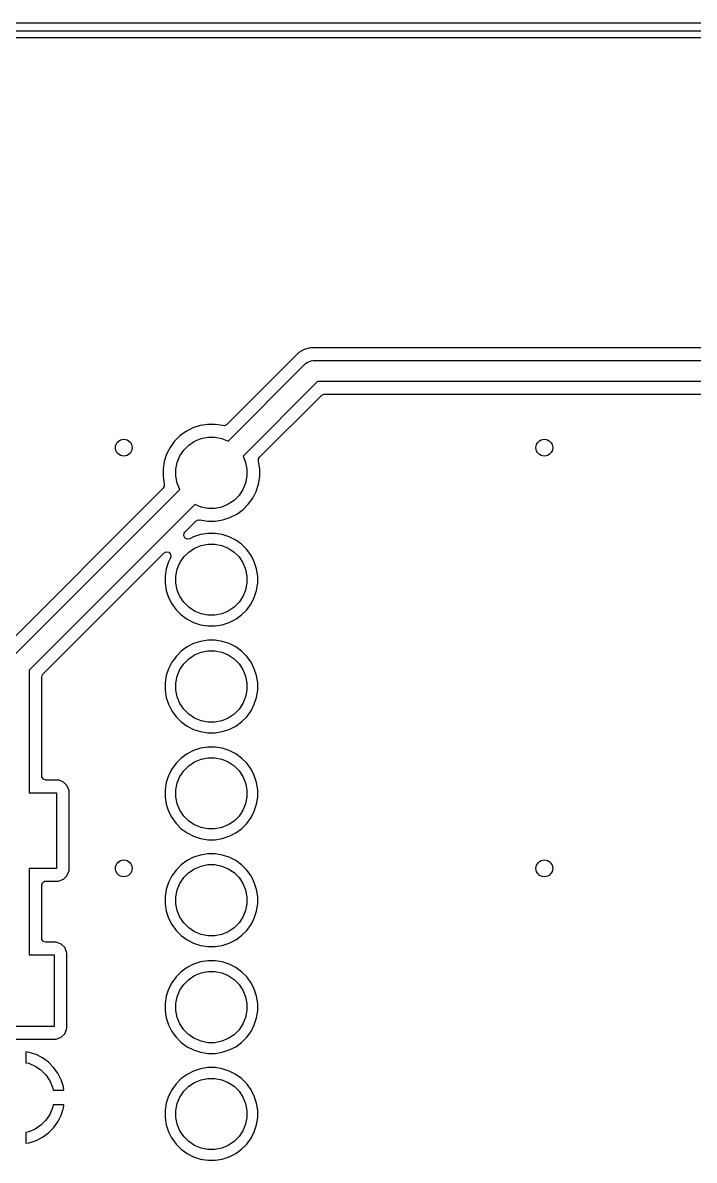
# Model space of a CAD drawing. Extents: x 0 to 130, y -140 to 0.
# Drawn here: x 15.1 to 31.07, y -26.94 to 0.1 of the extents above; entities that cross this region are included whole.
import ezdxf

# ---------------------------------------------------------------- set-up
doc = ezdxf.new("R2010")
doc.units = 0
doc.layers.add('BLACK', color=7, linetype='CONTINUOUS')

msp = doc.modelspace()

# ---------------------------------------------------------------- linework, layer by layer
at = {"layer": 'BLACK', "linetype": 'CONTINUOUS'}
for p, q in [((0, 0.1), (130, 0.1)), ((129.9, -0.1), (0.1, -0.1)), ((0.3495, -0.2505), (129.6505, -0.2505)), ((21.663585, -7.73949), (19.952937, -9.450136)), ((21.789115, -7.667016), (21.663585, -7.73949)), ((21.929125, -7.6295), (21.789115, -7.667016)), ((90.752475, -7.6295), (21.929125, -7.6295)), ((19.982028, -9.846017), (21.824823, -8.003223)), ((21.824823, -8.003223), (21.862702, -7.972137)), ((21.862702, -7.972137), (21.862707, -7.972133)), ((21.862707, -7.972133), (21.952827, -7.934804)), ((21.952827, -7.934804), (22.0016, -7.93)), ((22.0016, -7.93), (90.68, -7.93)), ((22.105154, -8.43), (20.335582, -10.199571)), ((90.576446, -8.43), (22.105154, -8.43)), ((20.731461, -10.228662), (22.200629, -8.759496)), ((22.200629, -8.759496), (22.255146, -8.731719)), ((22.255146, -8.731719), (22.270633, -8.7305)), ((22.270633, -8.7305), (90.410967, -8.7305)), ((19.494051, -9.4465), (19.315193, -9.474828)), ((19.494054, -9.4465), (19.494051, -9.4465)), ((19.675146, -9.4465), (19.494054, -9.4465)), ((19.675149, -9.4465), (19.675146, -9.4465)), ((19.854012, -9.474828), (19.675149, -9.4465)), ((19.952937, -9.450136), (19.89842, -9.477913)), ((18.835099, -9.719447), (18.707047, -9.847499)), ((18.922749, -9.655766), (18.835099, -9.719447)), ((18.981608, -9.613002), (18.922749, -9.655766)), ((19.142962, -9.530788), (18.981608, -9.613002)), ((19.315193, -9.474828), (19.142962, -9.530788)), ((19.85779, -9.475736), (19.854012, -9.474828)), ((19.85803, -9.474733), (19.85779, -9.475736)), ((19.89842, -9.477913), (19.85803, -9.474733)), ((18.600602, -9.994008), (18.518388, -10.155362)), ((18.683381, -9.880073), (18.600602, -9.994008)), ((18.707047, -9.847499), (18.683381, -9.880073)), ((18.927541, -10.057766), (19.045366, -9.939941)), ((19.045366, -9.939941), (19.183913, -9.847367)), ((19.183913, -9.847367), (19.337858, -9.783601)), ((19.337858, -9.783601), (19.501285, -9.751093)), ((19.501285, -9.751093), (19.667915, -9.751093)), ((19.667915, -9.751093), (19.831342, -9.783601)), ((19.831342, -9.783601), (19.982028, -9.846017)), ((18.518388, -10.155362), (18.462428, -10.327593)), ((18.771201, -10.350258), (18.834967, -10.196313)), ((18.834967, -10.196313), (18.927541, -10.057766)), ((20.335582, -10.199571), (20.397999, -10.350258)), ((20.707311, -10.268076), (20.731461, -10.228662)), ((20.707313, -10.323461), (20.707311, -10.268076)), ((18.462428, -10.327593), (18.4341, -10.50645)), ((18.4341, -10.50645), (18.4341, -10.687549)), ((18.738693, -10.513685), (18.771201, -10.350258)), ((18.738693, -10.680315), (18.738693, -10.513685)), ((20.397999, -10.350258), (20.430507, -10.513685)), ((20.430507, -10.513685), (20.430507, -10.680315)), ((20.705864, -10.32381), (20.707313, -10.323461)), ((20.706771, -10.327587), (20.705864, -10.32381)), ((20.7351, -10.50645), (20.706771, -10.327587)), ((20.7351, -10.506454), (20.7351, -10.50645)), ((20.7351, -10.510385), (20.7351, -10.506454)), ((20.7351, -10.687546), (20.7351, -10.510385)), ((18.4341, -10.687549), (18.462428, -10.866412)), ((18.771201, -10.843742), (18.738693, -10.680315)), ((20.430507, -10.680315), (20.397999, -10.843742)), ((20.706771, -10.866409), (20.7351, -10.687546)), ((18.437736, -10.965337), (14.557489, -14.845586)), ((14.821223, -15.006823), (18.833617, -10.994428)), ((18.461888, -10.925922), (18.437736, -10.965337)), ((18.463336, -10.87019), (18.461885, -10.870538)), ((18.461885, -10.870538), (18.461888, -10.925922)), ((18.462428, -10.866412), (18.463336, -10.87019)), ((18.833617, -10.994428), (18.771201, -10.843742)), ((20.334233, -10.997687), (20.241659, -11.136234)), ((20.397999, -10.843742), (20.334233, -10.997687)), ((20.568596, -11.199994), (20.650811, -11.038639)), ((20.650811, -11.038639), (20.706771, -10.866409)), ((19.187171, -11.347982), (15.248, -15.287154)), ((19.337858, -11.410399), (19.187171, -11.347982)), ((19.985287, -11.346633), (19.831342, -11.410399)), ((20.123834, -11.254059), (19.985287, -11.346633)), ((20.241659, -11.136234), (20.123834, -11.254059)), ((20.334101, -11.474553), (20.462153, -11.346501)), ((20.462153, -11.346501), (20.568596, -11.199994)), ((19.501285, -11.442907), (19.337858, -11.410399)), ((19.667915, -11.442907), (19.501285, -11.442907)), ((19.831342, -11.410399), (19.667915, -11.442907)), ((20.026239, -11.663211), (20.187594, -11.580996)), ((20.187594, -11.580996), (20.334101, -11.474553)), ((18.953427, -12.006696), (19.216262, -11.743861)), ((19.216262, -11.743861), (19.270777, -11.716086)), ((19.270777, -11.716086), (19.311169, -11.719265)), ((19.311169, -11.719265), (19.31141, -11.718264)), ((19.31141, -11.718264), (19.315187, -11.719171)), ((19.315187, -11.719171), (19.494051, -11.7475)), ((19.494051, -11.7475), (19.494054, -11.7475)), ((19.494054, -11.7475), (19.675149, -11.7475)), ((19.675149, -11.7475), (19.764577, -11.733335)), ((19.764577, -11.733335), (19.854009, -11.719171)), ((19.854009, -11.719171), (20.026239, -11.663211)), ((18.925653, -12.092183), (18.935225, -12.031751)), ((18.95343, -12.1467), (18.925653, -12.092183)), ((18.935225, -12.031751), (18.953427, -12.006696)), ((19.007946, -12.174478), (18.95343, -12.1467)), ((19.068378, -12.164907), (19.007946, -12.174478)), ((19.162152, -12.117127), (19.068378, -12.164907)), ((19.162161, -12.117123), (19.162152, -12.117127)), ((19.326893, -12.063598), (19.162161, -12.117123)), ((19.326897, -12.063597), (19.326893, -12.063598)), ((19.497986, -12.0365), (19.326897, -12.063597)), ((19.497989, -12.0365), (19.497986, -12.0365)), ((19.671211, -12.0365), (19.497989, -12.0365)), ((19.671214, -12.0365), (19.671211, -12.0365)), ((19.842302, -12.063597), (19.671214, -12.0365)), ((19.842306, -12.063598), (19.842302, -12.063597)), ((20.007038, -12.117123), (19.842306, -12.063598)), ((20.007041, -12.117125), (20.007038, -12.117123)), ((20.161385, -12.195766), (20.007041, -12.117125)), ((19.045366, -12.479941), (19.183913, -12.387367)), ((19.183913, -12.387367), (19.337858, -12.323601)), ((19.337858, -12.323601), (19.501285, -12.291093)), ((19.501285, -12.291093), (19.667915, -12.291093)), ((19.667915, -12.291093), (19.831342, -12.323601)), ((19.831342, -12.323601), (19.985287, -12.387367)), ((19.985287, -12.387367), (20.123834, -12.479941)), ((20.161387, -12.195767), (20.161385, -12.195766)), ((20.161388, -12.195768), (20.161387, -12.195767)), ((20.301528, -12.297586), (20.161388, -12.195768)), ((20.424014, -12.420072), (20.301528, -12.297586)), ((20.525832, -12.560212), (20.424014, -12.420072)), ((15.57749, -15.382634), (18.454295, -12.505828)), ((18.454295, -12.505828), (18.50881, -12.478053)), ((18.50881, -12.478053), (18.569242, -12.487624)), ((18.612507, -12.620778), (18.564727, -12.714552)), ((18.569242, -12.487624), (18.612507, -12.530889)), ((18.612507, -12.530889), (18.622078, -12.591321)), ((18.622078, -12.591321), (18.612507, -12.620778)), ((18.834967, -12.736313), (18.927541, -12.597766)), ((18.927541, -12.597766), (19.045366, -12.479941)), ((20.123834, -12.479941), (20.241659, -12.597766)), ((20.241659, -12.597766), (20.334233, -12.736313)), ((20.604473, -12.714555), (20.525832, -12.560212)), ((18.511197, -12.879297), (18.4841, -13.050385)), ((18.511198, -12.879293), (18.511197, -12.879297)), ((18.564723, -12.714561), (18.511198, -12.879293)), ((18.564727, -12.714552), (18.564723, -12.714561)), ((18.738693, -13.053685), (18.771201, -12.890258)), ((18.771201, -12.890258), (18.834967, -12.736313)), ((20.334233, -12.736313), (20.397999, -12.890258)), ((20.397999, -12.890258), (20.430507, -13.053685)), ((20.604473, -12.714557), (20.604473, -12.714555)), ((20.604474, -12.714558), (20.604473, -12.714557)), ((20.604476, -12.714561), (20.604474, -12.714558)), ((20.658001, -12.879293), (20.604476, -12.714561)), ((20.658002, -12.879297), (20.658001, -12.879293)), ((20.6851, -13.050385), (20.658002, -12.879297)), ((18.4841, -13.050385), (18.4841, -13.223614)), ((18.4841, -13.223614), (18.511197, -13.3947)), ((18.738693, -13.220315), (18.738693, -13.053685)), ((18.771201, -13.383742), (18.738693, -13.220315)), ((20.430507, -13.220315), (20.397999, -13.383742)), ((20.430507, -13.053685), (20.430507, -13.220315)), ((20.658003, -13.3947), (20.6851, -13.223614)), ((20.6851, -13.223614), (20.6851, -13.050385)), ((18.511197, -13.3947), (18.511198, -13.394706)), ((18.511198, -13.394706), (18.564723, -13.559438)), ((18.834967, -13.537687), (18.771201, -13.383742)), ((20.397999, -13.383742), (20.334233, -13.537687)), ((20.604476, -13.559438), (20.658001, -13.394706)), ((20.658001, -13.394706), (20.658003, -13.3947)), ((18.564723, -13.559438), (18.564725, -13.559441)), ((18.564725, -13.559441), (18.564726, -13.559444)), ((18.564726, -13.559444), (18.564727, -13.559445)), ((18.564727, -13.559445), (18.643368, -13.713788)), ((18.643368, -13.713788), (18.745186, -13.853928)), ((18.927541, -13.676234), (18.834967, -13.537687)), ((19.045366, -13.794059), (18.927541, -13.676234)), ((20.241659, -13.676234), (20.123834, -13.794059)), ((20.334233, -13.537687), (20.241659, -13.676234)), ((20.424014, -13.853928), (20.525832, -13.713788)), ((20.525832, -13.713788), (20.604473, -13.559445)), ((20.604473, -13.559445), (20.604474, -13.55944)), ((20.604474, -13.55944), (20.604476, -13.559438)), ((18.745186, -13.853928), (18.867672, -13.976414)), ((18.867672, -13.976414), (19.007812, -14.078232)), ((19.183913, -13.886633), (19.045366, -13.794059)), ((19.337858, -13.950399), (19.183913, -13.886633)), ((19.501285, -13.982907), (19.337858, -13.950399)), ((19.667915, -13.982907), (19.501285, -13.982907)), ((19.831342, -13.950399), (19.667915, -13.982907)), ((19.985287, -13.886633), (19.831342, -13.950399)), ((20.123834, -13.794059), (19.985287, -13.886633)), ((20.161388, -14.078232), (20.301528, -13.976414)), ((20.301528, -13.976414), (20.424014, -13.853928)), ((19.007812, -14.078232), (19.162155, -14.156873)), ((19.162155, -14.156873), (19.162157, -14.156873)), ((19.162157, -14.156873), (19.162158, -14.156874)), ((19.162158, -14.156874), (19.162161, -14.156876)), ((19.162161, -14.156876), (19.326893, -14.210401)), ((19.326893, -14.210401), (19.326897, -14.210402)), ((19.326897, -14.210402), (19.497986, -14.2375)), ((19.497986, -14.2375), (19.497989, -14.2375)), ((19.497989, -14.2375), (19.671214, -14.2375)), ((19.671214, -14.2375), (19.842302, -14.210402)), ((19.842302, -14.210402), (19.842306, -14.210401)), ((19.842306, -14.210401), (20.007038, -14.156876)), ((20.007038, -14.156876), (20.00704, -14.156874)), ((20.00704, -14.156874), (20.007045, -14.156873)), ((20.007045, -14.156873), (20.161388, -14.078232)), ((19.497986, -14.5765), (19.326897, -14.603597)), ((19.497989, -14.5765), (19.497986, -14.5765)), ((19.671211, -14.5765), (19.497989, -14.5765)), ((19.671214, -14.5765), (19.671211, -14.5765)), ((19.842302, -14.603597), (19.671214, -14.5765)), ((18.867672, -14.837586), (18.745186, -14.960072)), ((18.868053, -14.837309), (18.867672, -14.837586)), ((19.007814, -14.735766), (18.868053, -14.837309)), ((19.162158, -14.657125), (19.007814, -14.735766)), ((19.162161, -14.657123), (19.162158, -14.657125)), ((19.326893, -14.603598), (19.162161, -14.657123)), ((19.183913, -14.927367), (19.337858, -14.863601)), ((19.326897, -14.603597), (19.326893, -14.603598)), ((19.337858, -14.863601), (19.501285, -14.831093)), ((19.501285, -14.831093), (19.667915, -14.831093)), ((19.667915, -14.831093), (19.831342, -14.863601)), ((19.831342, -14.863601), (19.985287, -14.927367)), ((19.842306, -14.603598), (19.842302, -14.603597)), ((20.007038, -14.657123), (19.842306, -14.603598)), ((20.007041, -14.657125), (20.007038, -14.657123)), ((20.161385, -14.735766), (20.007041, -14.657125)), ((20.161387, -14.735767), (20.161385, -14.735766)), ((20.161388, -14.735768), (20.161387, -14.735767)), ((20.301528, -14.837586), (20.161388, -14.735768)), ((20.424014, -14.960072), (20.301528, -14.837586)), ((18.643366, -15.100214), (18.564725, -15.254558)), ((18.679364, -15.050666), (18.643366, -15.100214)), ((18.745186, -14.960072), (18.679364, -15.050666)), ((18.834967, -15.276313), (18.927541, -15.137766)), ((18.927541, -15.137766), (19.045366, -15.019941)), ((19.045366, -15.019941), (19.183913, -14.927367)), ((19.985287, -14.927367), (20.123834, -15.019941)), ((20.123834, -15.019941), (20.241659, -15.137766)), ((20.241659, -15.137766), (20.334233, -15.276313)), ((20.525832, -15.100212), (20.424014, -14.960072)), ((20.604473, -15.254555), (20.525832, -15.100212)), ((15.248, -15.287154), (15.248, -18.202)), ((15.5485, -15.452632), (15.567407, -15.394441)), ((15.567407, -15.394441), (15.57749, -15.382634)), ((18.564723, -15.254561), (18.511198, -15.419293)), ((18.564725, -15.254558), (18.564723, -15.254561)), ((18.771201, -15.430258), (18.834967, -15.276313)), ((20.334233, -15.276313), (20.397999, -15.430258)), ((20.604473, -15.254557), (20.604473, -15.254555)), ((20.604474, -15.254558), (20.604473, -15.254557)), ((20.604476, -15.254561), (20.604474, -15.254558)), ((20.658001, -15.419293), (20.604476, -15.254561)), ((15.5485, -15.590385), (15.5485, -15.452632)), ((15.5485, -17.8025), (15.5485, -15.590385)), ((18.511197, -15.419297), (18.4841, -15.590385)), ((18.4841, -15.590385), (18.4841, -15.763614)), ((18.511198, -15.419293), (18.511197, -15.419297)), ((18.738693, -15.593685), (18.771201, -15.430258)), ((18.738693, -15.760315), (18.738693, -15.593685)), ((20.397999, -15.430258), (20.430507, -15.593685)), ((20.430507, -15.593685), (20.430507, -15.760315)), ((20.658002, -15.419297), (20.658001, -15.419293)), ((20.6851, -15.590385), (20.658002, -15.419297)), ((20.6851, -15.763614), (20.6851, -15.590385)), ((18.4841, -15.763614), (18.511197, -15.934702)), ((18.511197, -15.934702), (18.511198, -15.934706)), ((18.511198, -15.934706), (18.564723, -16.099438)), ((18.771201, -15.923742), (18.738693, -15.760315)), ((18.834967, -16.077687), (18.771201, -15.923742)), ((20.397999, -15.923742), (20.334233, -16.077687)), ((20.430507, -15.760315), (20.397999, -15.923742)), ((20.604476, -16.099438), (20.658001, -15.934706)), ((20.658001, -15.934706), (20.658002, -15.934702)), ((20.658002, -15.934702), (20.6851, -15.763614)), ((18.564723, -16.099438), (18.564725, -16.099441)), ((18.564725, -16.099441), (18.627394, -16.222438)), ((18.627394, -16.222438), (18.643368, -16.253788)), ((18.927541, -16.216234), (18.834967, -16.077687)), ((19.045366, -16.334059), (18.927541, -16.216234)), ((20.241659, -16.216234), (20.123834, -16.334059)), ((20.334233, -16.077687), (20.241659, -16.216234)), ((20.525832, -16.253788), (20.604473, -16.099445)), ((20.604473, -16.099445), (20.604474, -16.09944)), ((20.604474, -16.09944), (20.604476, -16.099438)), ((18.643368, -16.253788), (18.745186, -16.393928)), ((18.745186, -16.393928), (18.867672, -16.516414)), ((19.183913, -16.426633), (19.045366, -16.334059)), ((19.337858, -16.490399), (19.183913, -16.426633)), ((19.501285, -16.522907), (19.337858, -16.490399)), ((19.831342, -16.490399), (19.667915, -16.522907)), ((19.985287, -16.426633), (19.831342, -16.490399)), ((20.123834, -16.334059), (19.985287, -16.426633)), ((20.301528, -16.516414), (20.424014, -16.393928)), ((20.424014, -16.393928), (20.525832, -16.253788)), ((18.867672, -16.516414), (19.007812, -16.618232)), ((19.007812, -16.618232), (19.162155, -16.696873)), ((19.162155, -16.696873), (19.162157, -16.696873)), ((19.162157, -16.696873), (19.162158, -16.696874)), ((19.162158, -16.696874), (19.162161, -16.696876)), ((19.162161, -16.696876), (19.326893, -16.750401)), ((19.326893, -16.750401), (19.326897, -16.750402)), ((19.326897, -16.750402), (19.497986, -16.7775)), ((19.667915, -16.522907), (19.501285, -16.522907)), ((19.671214, -16.7775), (19.842302, -16.750402)), ((19.842302, -16.750402), (19.842306, -16.750401)), ((19.842306, -16.750401), (20.007038, -16.696876)), ((20.007038, -16.696876), (20.00704, -16.696874)), ((20.00704, -16.696874), (20.007045, -16.696873)), ((20.007045, -16.696873), (20.161388, -16.618232)), ((20.161388, -16.618232), (20.301528, -16.516414)), ((19.497986, -16.7775), (19.497989, -16.7775)), ((19.497989, -16.7775), (19.671214, -16.7775)), ((19.007814, -17.275766), (18.867673, -17.377585)), ((19.162158, -17.197125), (19.007814, -17.275766)), ((19.162161, -17.197123), (19.162158, -17.197125)), ((19.326893, -17.143598), (19.162161, -17.197123)), ((19.326897, -17.143597), (19.326893, -17.143598)), ((19.497986, -17.1165), (19.326897, -17.143597)), ((19.497989, -17.1165), (19.497986, -17.1165)), ((19.671211, -17.1165), (19.497989, -17.1165)), ((19.671214, -17.1165), (19.671211, -17.1165)), ((19.842302, -17.143597), (19.671214, -17.1165)), ((19.842306, -17.143598), (19.842302, -17.143597)), ((20.007038, -17.197123), (19.842306, -17.143598)), ((20.007041, -17.197125), (20.007038, -17.197123)), ((20.161385, -17.275766), (20.007041, -17.197125)), ((20.161387, -17.275767), (20.161385, -17.275766)), ((20.161388, -17.275768), (20.161387, -17.275767)), ((20.301528, -17.377586), (20.161388, -17.275768)), ((18.745185, -17.500073), (18.643366, -17.640214)), ((18.867673, -17.377585), (18.745185, -17.500073)), ((18.927541, -17.677766), (19.045366, -17.559941)), ((19.045366, -17.559941), (19.183913, -17.467367)), ((19.183913, -17.467367), (19.337858, -17.403601)), ((19.337858, -17.403601), (19.501285, -17.371093)), ((19.501285, -17.371093), (19.667915, -17.371093)), ((19.667915, -17.371093), (19.831342, -17.403601)), ((19.831342, -17.403601), (19.985287, -17.467367)), ((19.985287, -17.467367), (20.123834, -17.559941)), ((20.123834, -17.559941), (20.241659, -17.677766)), ((20.424014, -17.500072), (20.301528, -17.377586)), ((20.525832, -17.640212), (20.424014, -17.500072)), ((15.553345, -17.833093), (15.5485, -17.8025)), ((15.589309, -17.882593), (15.553345, -17.833093)), ((18.564723, -17.794561), (18.511198, -17.959293)), ((18.564725, -17.794558), (18.564723, -17.794561)), ((18.643366, -17.640214), (18.564725, -17.794558)), ((18.771201, -17.970258), (18.834967, -17.816313)), ((18.834967, -17.816313), (18.927541, -17.677766)), ((20.241659, -17.677766), (20.334233, -17.816313)), ((20.334233, -17.816313), (20.397999, -17.970258)), ((20.604473, -17.794555), (20.525832, -17.640212)), ((20.604473, -17.794557), (20.604473, -17.794555)), ((20.604474, -17.794558), (20.604473, -17.794557)), ((20.604476, -17.794561), (20.604474, -17.794558)), ((20.658001, -17.959293), (20.604476, -17.794561)), ((15.6475, -17.9015), (15.589309, -17.882593)), ((15.942865, -17.9015), (15.6475, -17.9015)), ((15.942869, -17.9015), (15.942865, -17.9015)), ((15.967988, -17.904414), (15.942869, -17.9015)), ((15.96799, -17.904414), (15.967988, -17.904414)), ((15.967991, -17.904415), (15.96799, -17.904414)), ((16.070765, -17.949794), (15.967991, -17.904415)), ((16.150206, -18.029235), (16.070765, -17.949794)), ((16.194868, -18.130385), (16.150206, -18.029235)), ((18.511197, -17.959297), (18.4841, -18.130385)), ((18.511198, -17.959293), (18.511197, -17.959297)), ((18.738693, -18.133685), (18.771201, -17.970258)), ((20.397999, -17.970258), (20.430507, -18.133685)), ((20.658002, -17.959297), (20.658001, -17.959293)), ((20.6851, -18.130385), (20.658002, -17.959297)), ((15.248, -18.202), (15.898, -18.202)), ((15.898, -18.202), (15.898, -20.002)), ((16.195585, -18.132009), (16.194868, -18.130385)), ((16.198499, -18.157136), (16.195585, -18.132009)), ((16.1985, -20.046865), (16.198499, -18.157136)), ((18.4841, -18.130385), (18.4841, -18.303614)), ((18.4841, -18.303614), (18.511197, -18.474702)), ((18.738693, -18.300315), (18.738693, -18.133685)), ((18.771201, -18.463742), (18.738693, -18.300315)), ((20.430507, -18.300315), (20.397999, -18.463742)), ((20.430507, -18.133685), (20.430507, -18.300315)), ((20.658002, -18.474702), (20.6851, -18.303614)), ((20.6851, -18.303614), (20.6851, -18.130385)), ((18.511197, -18.474702), (18.511198, -18.474706)), ((18.511198, -18.474706), (18.564723, -18.639438)), ((18.564723, -18.639438), (18.564725, -18.639441)), ((18.564725, -18.639441), (18.564726, -18.639444)), ((18.564726, -18.639444), (18.564727, -18.639445)), ((18.564727, -18.639445), (18.643368, -18.793788)), ((18.834967, -18.617687), (18.771201, -18.463742)), ((18.927541, -18.756234), (18.834967, -18.617687)), ((20.334233, -18.617687), (20.241659, -18.756234)), ((20.397999, -18.463742), (20.334233, -18.617687)), ((20.525832, -18.793788), (20.604473, -18.639445)), ((20.604473, -18.639445), (20.604474, -18.63944)), ((20.604474, -18.63944), (20.604476, -18.639438)), ((20.604476, -18.639438), (20.658001, -18.474706)), ((20.658001, -18.474706), (20.658002, -18.474702)), ((18.643368, -18.793788), (18.745186, -18.933928)), ((19.045366, -18.874059), (18.927541, -18.756234)), ((19.183913, -18.966633), (19.045366, -18.874059)), ((20.123834, -18.874059), (19.985287, -18.966633)), ((20.241659, -18.756234), (20.123834, -18.874059)), ((20.424014, -18.933928), (20.525832, -18.793788)), ((18.745186, -18.933928), (18.867672, -19.056414)), ((18.867672, -19.056414), (19.007812, -19.158232)), ((19.007812, -19.158232), (19.162155, -19.236873)), ((19.337858, -19.030399), (19.183913, -18.966633)), ((19.501285, -19.062907), (19.337858, -19.030399)), ((19.667915, -19.062907), (19.501285, -19.062907)), ((19.831342, -19.030399), (19.667915, -19.062907)), ((19.985287, -18.966633), (19.831342, -19.030399)), ((20.007045, -19.236873), (20.161388, -19.158232)), ((20.161388, -19.158232), (20.301528, -19.056414)), ((20.301528, -19.056414), (20.424014, -18.933928)), ((19.162155, -19.236873), (19.162157, -19.236873)), ((19.162157, -19.236873), (19.162158, -19.236874)), ((19.162158, -19.236874), (19.162161, -19.236876)), ((19.162161, -19.236876), (19.326893, -19.290401)), ((19.326893, -19.290401), (19.326897, -19.290402)), ((19.326897, -19.290402), (19.497986, -19.3175)), ((19.497986, -19.3175), (19.497989, -19.3175)), ((19.497989, -19.3175), (19.671214, -19.3175)), ((19.671214, -19.3175), (19.842302, -19.290402)), ((19.842302, -19.290402), (19.842306, -19.290401)), ((19.842306, -19.290401), (20.007038, -19.236876)), ((20.007038, -19.236876), (20.00704, -19.236874)), ((20.00704, -19.236874), (20.007045, -19.236873)), ((19.162158, -19.737125), (19.007814, -19.815766)), ((19.162161, -19.737123), (19.162158, -19.737125)), ((19.326893, -19.683598), (19.162161, -19.737123)), ((19.326897, -19.683597), (19.326893, -19.683598)), ((19.497986, -19.6565), (19.326897, -19.683597)), ((19.497989, -19.6565), (19.497986, -19.6565)), ((19.671211, -19.6565), (19.497989, -19.6565)), ((19.671214, -19.6565), (19.671211, -19.6565)), ((19.842302, -19.683597), (19.671214, -19.6565)), ((19.842306, -19.683598), (19.842302, -19.683597)), ((20.007038, -19.737123), (19.842306, -19.683598)), ((20.007041, -19.737125), (20.007038, -19.737123)), ((20.161385, -19.815766), (20.007041, -19.737125)), ((15.898, -20.002), (15.248, -20.002)), ((15.248, -20.002), (15.248, -22.057)), ((18.867673, -19.917585), (18.745185, -20.040073)), ((19.007814, -19.815766), (18.867673, -19.917585)), ((19.045366, -20.099941), (19.183913, -20.007367)), ((19.183913, -20.007367), (19.337858, -19.943601)), ((19.337858, -19.943601), (19.501285, -19.911093)), ((19.501285, -19.911093), (19.667915, -19.911093)), ((19.667915, -19.911093), (19.831342, -19.943601)), ((19.831342, -19.943601), (19.985287, -20.007367)), ((19.985287, -20.007367), (20.123834, -20.099941)), ((20.161387, -19.815767), (20.161385, -19.815766)), ((20.161388, -19.815768), (20.161387, -19.815767)), ((20.301528, -19.917586), (20.161388, -19.815768)), ((20.424014, -20.040072), (20.301528, -19.917586)), ((15.967991, -20.299585), (16.070765, -20.254206)), ((16.070765, -20.254206), (16.150206, -20.174765)), ((16.150206, -20.174765), (16.195585, -20.071991)), ((16.195585, -20.071991), (16.1985, -20.046865)), ((18.643366, -20.180214), (18.564725, -20.334558)), ((18.745185, -20.040073), (18.643366, -20.180214)), ((18.834967, -20.356313), (18.927541, -20.217766)), ((18.927541, -20.217766), (19.045366, -20.099941)), ((20.123834, -20.099941), (20.241659, -20.217766)), ((20.241659, -20.217766), (20.334233, -20.356313)), ((20.525832, -20.180212), (20.424014, -20.040072)), ((20.604473, -20.334555), (20.525832, -20.180212)), ((15.5485, -20.401499), (15.567407, -20.343308)), ((15.5485, -20.670385), (15.5485, -20.401499)), ((15.567407, -20.343308), (15.616907, -20.307344)), ((15.616907, -20.307344), (15.6475, -20.302499)), ((15.6475, -20.302499), (15.942861, -20.302499)), ((15.942861, -20.302499), (15.942864, -20.302499)), ((15.942864, -20.302499), (15.967991, -20.299585)), ((18.511197, -20.499297), (18.4841, -20.670385)), ((18.511198, -20.499293), (18.511197, -20.499297)), ((18.564723, -20.334561), (18.511198, -20.499293)), ((18.564725, -20.334558), (18.564723, -20.334561)), ((18.738693, -20.673685), (18.771201, -20.510258)), ((18.771201, -20.510258), (18.834967, -20.356313)), ((20.334233, -20.356313), (20.397999, -20.510258)), ((20.397999, -20.510258), (20.430507, -20.673685)), ((20.604473, -20.334557), (20.604473, -20.334555)), ((20.604474, -20.334558), (20.604473, -20.334557)), ((20.604476, -20.334561), (20.604474, -20.334558)), ((20.658001, -20.499293), (20.604476, -20.334561)), ((20.658002, -20.499297), (20.658001, -20.499293)), ((20.6851, -20.670385), (20.658002, -20.499297)), ((15.5485, -21.6575), (15.5485, -20.670385)), ((18.4841, -20.670385), (18.4841, -20.843614)), ((18.738693, -20.840315), (18.738693, -20.673685)), ((20.430507, -20.673685), (20.430507, -20.840315)), ((20.6851, -20.843614), (20.6851, -20.670385)), ((18.4841, -20.843614), (18.511197, -21.014702)), ((18.511197, -21.014702), (18.511198, -21.014706)), ((18.511198, -21.014706), (18.564723, -21.179438)), ((18.771201, -21.003742), (18.738693, -20.840315)), ((18.834967, -21.157687), (18.771201, -21.003742)), ((20.397999, -21.003742), (20.334233, -21.157687)), ((20.430507, -20.840315), (20.397999, -21.003742)), ((20.604476, -21.179438), (20.658001, -21.014706)), ((20.658001, -21.014706), (20.658002, -21.014702)), ((20.658002, -21.014702), (20.6851, -20.843614)), ((18.564723, -21.179438), (18.564725, -21.179441)), ((18.564725, -21.179441), (18.564726, -21.179444)), ((18.564726, -21.179444), (18.564727, -21.179445)), ((18.564727, -21.179445), (18.643368, -21.333788)), ((18.643368, -21.333788), (18.745186, -21.473928)), ((18.927541, -21.296234), (18.834967, -21.157687)), ((19.045366, -21.414059), (18.927541, -21.296234)), ((20.241659, -21.296234), (20.123834, -21.414059)), ((20.334233, -21.157687), (20.241659, -21.296234)), ((20.424014, -21.473928), (20.525832, -21.333788)), ((20.525832, -21.333788), (20.604473, -21.179445)), ((20.604473, -21.179445), (20.604474, -21.17944)), ((20.604474, -21.17944), (20.604476, -21.179438)), ((18.745186, -21.473928), (18.867672, -21.596414)), ((18.867672, -21.596414), (19.007812, -21.698232)), ((19.183913, -21.506633), (19.045366, -21.414059)), ((19.337858, -21.570399), (19.183913, -21.506633)), ((19.501285, -21.602907), (19.337858, -21.570399)), ((19.667915, -21.602907), (19.501285, -21.602907)), ((19.831342, -21.570399), (19.667915, -21.602907)), ((19.985287, -21.506633), (19.831342, -21.570399)), ((20.123834, -21.414059), (19.985287, -21.506633)), ((20.161388, -21.698232), (20.301528, -21.596414)), ((20.301528, -21.596414), (20.424014, -21.473928)), ((15.553345, -21.688093), (15.5485, -21.6575)), ((15.589309, -21.737593), (15.553345, -21.688093)), ((15.6475, -21.7565), (15.589309, -21.737593)), ((15.887865, -21.7565), (15.6475, -21.7565)), ((15.887869, -21.7565), (15.887865, -21.7565)), ((15.912988, -21.759414), (15.887869, -21.7565)), ((15.91299, -21.759414), (15.912988, -21.759414)), ((15.912991, -21.759415), (15.91299, -21.759414)), ((16.015765, -21.804794), (15.912991, -21.759415)), ((16.095206, -21.884235), (16.015765, -21.804794)), ((16.140585, -21.987009), (16.095206, -21.884235)), ((19.007812, -21.698232), (19.162155, -21.776873)), ((19.162155, -21.776873), (19.162157, -21.776873)), ((19.162157, -21.776873), (19.162158, -21.776874)), ((19.162158, -21.776874), (19.162161, -21.776876)), ((19.162161, -21.776876), (19.326893, -21.830401)), ((19.326893, -21.830401), (19.326897, -21.830402)), ((19.326897, -21.830402), (19.497986, -21.8575)), ((19.497986, -21.8575), (19.497989, -21.8575)), ((19.497989, -21.8575), (19.671214, -21.8575)), ((19.671214, -21.8575), (19.842302, -21.830402)), ((19.842302, -21.830402), (19.842306, -21.830401)), ((19.842306, -21.830401), (20.007038, -21.776876)), ((20.007038, -21.776876), (20.00704, -21.776874)), ((20.00704, -21.776874), (20.007045, -21.776873)), ((20.007045, -21.776873), (20.161388, -21.698232)), ((15.248, -22.057), (15.843, -22.057)), ((15.843, -22.057), (15.843, -23.757)), ((16.143499, -22.012136), (16.140585, -21.987009)), ((16.143499, -22.012139), (16.143499, -22.012136)), ((16.143499, -22.874561), (16.143499, -22.012139)), ((19.007814, -22.355766), (18.867673, -22.457585)), ((19.162158, -22.277125), (19.007814, -22.355766)), ((19.162161, -22.277123), (19.162158, -22.277125)), ((19.326893, -22.223598), (19.162161, -22.277123)), ((19.326897, -22.223597), (19.326893, -22.223598)), ((19.497986, -22.1965), (19.326897, -22.223597)), ((19.497989, -22.1965), (19.497986, -22.1965)), ((19.671211, -22.1965), (19.497989, -22.1965)), ((19.671214, -22.1965), (19.671211, -22.1965)), ((19.842302, -22.223597), (19.671214, -22.1965)), ((19.842306, -22.223598), (19.842302, -22.223597)), ((20.007038, -22.277123), (19.842306, -22.223598)), ((20.007041, -22.277125), (20.007038, -22.277123)), ((20.161385, -22.355766), (20.007041, -22.277125)), ((20.161387, -22.355767), (20.161385, -22.355766)), ((20.161388, -22.355768), (20.161387, -22.355767)), ((20.301528, -22.457586), (20.161388, -22.355768)), ((18.745185, -22.580073), (18.643366, -22.720214)), ((18.867673, -22.457585), (18.745185, -22.580073)), ((18.927541, -22.757766), (19.045366, -22.639941)), ((19.045366, -22.639941), (19.183913, -22.547367)), ((19.183913, -22.547367), (19.337858, -22.483601)), ((19.337858, -22.483601), (19.501285, -22.451093)), ((19.501285, -22.451093), (19.667915, -22.451093)), ((19.667915, -22.451093), (19.831342, -22.483601)), ((19.831342, -22.483601), (19.985287, -22.547367)), ((19.985287, -22.547367), (20.123834, -22.639941)), ((20.123834, -22.639941), (20.241659, -22.757766)), ((20.424014, -22.580072), (20.301528, -22.457586)), ((20.525832, -22.720212), (20.424014, -22.580072)), ((16.143499, -23.210385), (16.143499, -22.874561)), ((18.564723, -22.874561), (18.511198, -23.039293)), ((18.564725, -22.874558), (18.564723, -22.874561)), ((18.643366, -22.720214), (18.564725, -22.874558)), ((18.771201, -23.050258), (18.834967, -22.896313)), ((18.834967, -22.896313), (18.927541, -22.757766)), ((20.241659, -22.757766), (20.334233, -22.896313)), ((20.334233, -22.896313), (20.397999, -23.050258)), ((20.604473, -22.874555), (20.525832, -22.720212)), ((20.604473, -22.874557), (20.604473, -22.874555)), ((20.604474, -22.874558), (20.604473, -22.874557)), ((20.604476, -22.874561), (20.604474, -22.874558)), ((20.658001, -23.039293), (20.604476, -22.874561)), ((16.1435, -23.801865), (16.143499, -23.210385)), ((18.511197, -23.039297), (18.4841, -23.210385)), ((18.4841, -23.210385), (18.4841, -23.383614)), ((18.511198, -23.039293), (18.511197, -23.039297)), ((18.738693, -23.213685), (18.771201, -23.050258)), ((18.738693, -23.380315), (18.738693, -23.213685)), ((20.397999, -23.050258), (20.430507, -23.213685)), ((20.430507, -23.213685), (20.430507, -23.380315)), ((20.658002, -23.039297), (20.658001, -23.039293)), ((20.6851, -23.210385), (20.658002, -23.039297)), ((20.6851, -23.383614), (20.6851, -23.210385)), ((18.4841, -23.383614), (18.511197, -23.554702)), ((18.771201, -23.543742), (18.738693, -23.380315)), ((20.430507, -23.380315), (20.397999, -23.543742)), ((20.658002, -23.554702), (20.6851, -23.383614)), ((15.843, -23.757), (14.143, -23.757)), ((18.511197, -23.554702), (18.511198, -23.554706)), ((18.511198, -23.554706), (18.564723, -23.719438)), ((18.564723, -23.719438), (18.564725, -23.719441)), ((18.564725, -23.719441), (18.606721, -23.801865)), ((18.834967, -23.697687), (18.771201, -23.543742)), ((18.927541, -23.836234), (18.834967, -23.697687)), ((20.334233, -23.697687), (20.241659, -23.836234)), ((20.397999, -23.543742), (20.334233, -23.697687)), ((20.525832, -23.873788), (20.604473, -23.719445)), ((20.604473, -23.719445), (20.604474, -23.71944)), ((20.604474, -23.71944), (20.604476, -23.719438)), ((20.604476, -23.719438), (20.658001, -23.554706)), ((20.658001, -23.554706), (20.658002, -23.554702)), ((14.098135, -24.0575), (15.887864, -24.057499)), ((15.887864, -24.057499), (15.912991, -24.054585)), ((15.912991, -24.054585), (16.015765, -24.009206)), ((16.015765, -24.009206), (16.095206, -23.929765)), ((16.095206, -23.929765), (16.140585, -23.826991)), ((16.140585, -23.826991), (16.1435, -23.801865)), ((18.606721, -23.801865), (18.643368, -23.873788)), ((18.643368, -23.873788), (18.745186, -24.013928)), ((18.745186, -24.013928), (18.867672, -24.136414)), ((19.045366, -23.954059), (18.927541, -23.836234)), ((19.183913, -24.046633), (19.045366, -23.954059)), ((19.337858, -24.110399), (19.183913, -24.046633)), ((19.985287, -24.046633), (19.831342, -24.110399)), ((20.123834, -23.954059), (19.985287, -24.046633)), ((20.241659, -23.836234), (20.123834, -23.954059)), ((20.301528, -24.136414), (20.424014, -24.013928)), ((20.424014, -24.013928), (20.525832, -23.873788)), ((18.867672, -24.136414), (19.007812, -24.238232)), ((19.007812, -24.238232), (19.162155, -24.316873)), ((19.162155, -24.316873), (19.162157, -24.316873)), ((19.162157, -24.316873), (19.162158, -24.316874)), ((19.162158, -24.316874), (19.162161, -24.316876)), ((19.162161, -24.316876), (19.326893, -24.370401)), ((19.501285, -24.142907), (19.337858, -24.110399)), ((19.667915, -24.142907), (19.501285, -24.142907)), ((19.831342, -24.110399), (19.667915, -24.142907)), ((19.842306, -24.370401), (20.007038, -24.316876)), ((20.007038, -24.316876), (20.00704, -24.316874)), ((20.00704, -24.316874), (20.007045, -24.316873)), ((20.007045, -24.316873), (20.161388, -24.238232)), ((20.161388, -24.238232), (20.301528, -24.136414)), ((15.250587, -24.374086), (15.168, -24.361005)), ((15.168, -24.361005), (15.168, -24.61933)), ((15.415248, -24.427588), (15.250587, -24.374086)), ((15.569524, -24.506195), (15.415248, -24.427588)), ((15.569528, -24.506197), (15.569524, -24.506195)), ((15.709596, -24.607962), (15.569528, -24.506197)), ((19.326893, -24.370401), (19.326897, -24.370402)), ((19.326897, -24.370402), (19.497986, -24.3975)), ((19.497986, -24.3975), (19.497989, -24.3975)), ((19.497989, -24.3975), (19.671214, -24.3975)), ((19.671214, -24.3975), (19.842302, -24.370402)), ((19.842302, -24.370402), (19.842306, -24.370401)), ((15.168, -24.61933), (15.239742, -24.633601)), ((15.239742, -24.633601), (15.393687, -24.697367)), ((15.393687, -24.697367), (15.532234, -24.789941)), ((15.532234, -24.789941), (15.650059, -24.907766)), ((15.832037, -24.730403), (15.709596, -24.607962)), ((15.933802, -24.870471), (15.832037, -24.730403)), ((15.933804, -24.870475), (15.933802, -24.870471)), ((16.012411, -25.024751), (15.933804, -24.870475)), ((19.162158, -24.817125), (19.007814, -24.895766)), ((19.162161, -24.817123), (19.162158, -24.817125)), ((19.326893, -24.763598), (19.162161, -24.817123)), ((19.326897, -24.763597), (19.326893, -24.763598)), ((19.497986, -24.7365), (19.326897, -24.763597)), ((19.497989, -24.7365), (19.497986, -24.7365)), ((19.671211, -24.7365), (19.497989, -24.7365)), ((19.671214, -24.7365), (19.671211, -24.7365)), ((19.842302, -24.763597), (19.671214, -24.7365)), ((19.842306, -24.763598), (19.842302, -24.763597)), ((20.007038, -24.817123), (19.842306, -24.763598)), ((20.007041, -24.817125), (20.007038, -24.817123)), ((20.161385, -24.895766), (20.007041, -24.817125)), ((15.650059, -24.907766), (15.742633, -25.046313)), ((15.742633, -25.046313), (15.806399, -25.200258)), ((16.065915, -25.18942), (16.012411, -25.024751)), ((18.745185, -25.120073), (18.643366, -25.260214)), ((18.867673, -24.997585), (18.745185, -25.120073)), ((19.007814, -24.895766), (18.867673, -24.997585)), ((19.045366, -25.179941), (19.183913, -25.087367)), ((19.183913, -25.087367), (19.337858, -25.023601)), ((19.337858, -25.023601), (19.501285, -24.991093)), ((19.501285, -24.991093), (19.667915, -24.991093)), ((19.667915, -24.991093), (19.831342, -25.023601)), ((19.831342, -25.023601), (19.985287, -25.087367)), ((19.985287, -25.087367), (20.123834, -25.179941)), ((20.161387, -24.895767), (20.161385, -24.895766)), ((20.161388, -24.895768), (20.161387, -24.895767)), ((20.301528, -24.997586), (20.161388, -24.895768)), ((20.424014, -25.120072), (20.301528, -24.997586)), ((20.525832, -25.260212), (20.424014, -25.120072)), ((15.806399, -25.200258), (15.82067, -25.272)), ((15.82067, -25.272), (16.078994, -25.272)), ((16.078994, -25.272), (16.065915, -25.18942)), ((18.564723, -25.414561), (18.511198, -25.579293)), ((18.564725, -25.414558), (18.564723, -25.414561)), ((18.643366, -25.260214), (18.564725, -25.414558)), ((18.834967, -25.436313), (18.927541, -25.297766)), ((18.927541, -25.297766), (19.045366, -25.179941)), ((20.123834, -25.179941), (20.241659, -25.297766)), ((20.241659, -25.297766), (20.334233, -25.436313)), ((20.604473, -25.414555), (20.525832, -25.260212)), ((20.604473, -25.414557), (20.604473, -25.414555)), ((20.604474, -25.414558), (20.604473, -25.414557)), ((20.604476, -25.414561), (20.604474, -25.414558)), ((20.658001, -25.579293), (20.604476, -25.414561)), ((15.82067, -25.622), (15.806399, -25.693742)), ((16.078994, -25.622), (15.82067, -25.622)), ((16.065914, -25.704585), (16.078994, -25.622)), ((18.511197, -25.579297), (18.4841, -25.750385)), ((18.511198, -25.579293), (18.511197, -25.579297)), ((18.738693, -25.753685), (18.771201, -25.590258)), ((18.771201, -25.590258), (18.834967, -25.436313)), ((20.334233, -25.436313), (20.397999, -25.590258)), ((20.397999, -25.590258), (20.430507, -25.753685)), ((20.658002, -25.579297), (20.658001, -25.579293)), ((20.6851, -25.750385), (20.658002, -25.579297)), ((15.742633, -25.847687), (15.650059, -25.986234)), ((15.806399, -25.693742), (15.742633, -25.847687)), ((15.933804, -26.023524), (16.012412, -25.869246)), ((16.012412, -25.869246), (16.051032, -25.750385)), ((16.051032, -25.750385), (16.062235, -25.715907)), ((16.062235, -25.715907), (16.062235, -25.715906)), ((16.062235, -25.715906), (16.062236, -25.715906)), ((16.062236, -25.715906), (16.065914, -25.704585)), ((18.4841, -25.750385), (18.4841, -25.923614)), ((18.4841, -25.923614), (18.511197, -26.094702)), ((18.738693, -25.920315), (18.738693, -25.753685)), ((18.771201, -26.083742), (18.738693, -25.920315)), ((20.430507, -25.920315), (20.397999, -26.083742)), ((20.430507, -25.753685), (20.430507, -25.920315)), ((20.658002, -26.094702), (20.6851, -25.923614)), ((20.6851, -25.923614), (20.6851, -25.750385)), ((15.393687, -26.196633), (15.239742, -26.260399)), ((15.532234, -26.104059), (15.393687, -26.196633)), ((15.650059, -25.986234), (15.532234, -26.104059)), ((15.709596, -26.286037), (15.832037, -26.163596)), ((15.832037, -26.163596), (15.933802, -26.023528)), ((15.933802, -26.023528), (15.933804, -26.023524)), ((18.511197, -26.094702), (18.511198, -26.094706)), ((18.511198, -26.094706), (18.564723, -26.259438)), ((18.834967, -26.237687), (18.771201, -26.083742)), ((20.397999, -26.083742), (20.334233, -26.237687)), ((20.604476, -26.259438), (20.658001, -26.094706)), ((20.658001, -26.094706), (20.658002, -26.094702)), ((15.239742, -26.260399), (15.168, -26.274669)), ((15.168, -26.274669), (15.168, -26.532993)), ((15.250579, -26.519915), (15.415248, -26.466411)), ((15.415248, -26.466411), (15.569524, -26.387804)), ((15.569524, -26.387804), (15.569528, -26.387802)), ((15.569528, -26.387802), (15.709596, -26.286037)), ((18.564723, -26.259438), (18.564725, -26.259441)), ((18.564725, -26.259441), (18.630128, -26.387804)), ((18.630128, -26.387804), (18.643368, -26.413788)), ((18.643368, -26.413788), (18.745186, -26.553928)), ((18.927541, -26.376234), (18.834967, -26.237687)), ((19.045366, -26.494059), (18.927541, -26.376234)), ((19.183913, -26.586633), (19.045366, -26.494059)), ((20.123834, -26.494059), (19.985287, -26.586633)), ((20.241659, -26.376234), (20.123834, -26.494059)), ((20.334233, -26.237687), (20.241659, -26.376234)), ((20.424014, -26.553928), (20.525832, -26.413788)), ((20.525832, -26.413788), (20.604473, -26.259445)), ((20.604473, -26.259445), (20.604474, -26.25944)), ((20.604474, -26.25944), (20.604476, -26.259438)), ((15.168, -26.532993), (15.250579, -26.519915)), ((18.745186, -26.553928), (18.867672, -26.676414)), ((18.867672, -26.676414), (19.007812, -26.778232)), ((19.337858, -26.650399), (19.183913, -26.586633)), ((19.501285, -26.682907), (19.337858, -26.650399)), ((19.667915, -26.682907), (19.501285, -26.682907)), ((19.831342, -26.650399), (19.667915, -26.682907)), ((19.985287, -26.586633), (19.831342, -26.650399)), ((20.161388, -26.778232), (20.301528, -26.676414)), ((20.301528, -26.676414), (20.424014, -26.553928)), ((19.007812, -26.778232), (19.162155, -26.856873)), ((19.162155, -26.856873), (19.162157, -26.856873)), ((19.162157, -26.856873), (19.162158, -26.856874)), ((19.162158, -26.856874), (19.162161, -26.856876)), ((19.162161, -26.856876), (19.326893, -26.910401)), ((19.326893, -26.910401), (19.326897, -26.910402)), ((19.326897, -26.910402), (19.497986, -26.9375)), ((19.497986, -26.9375), (19.497989, -26.9375)), ((19.497989, -26.9375), (19.671214, -26.9375)), ((19.671214, -26.9375), (19.842302, -26.910402)), ((19.842302, -26.910402), (19.842306, -26.910401)), ((19.842306, -26.910401), (20.007038, -26.856876)), ((20.007038, -26.856876), (20.00704, -26.856874)), ((20.00704, -26.856874), (20.007045, -26.856873)), ((20.007045, -26.856873), (20.161388, -26.778232))]:
    msp.add_line(p, q, dxfattribs=at)
at = {"layer": 'BLACK'}
for centre in [(17.5, -10), (27.5, -10), (17.5, -20), (27.5, -20)]:
    msp.add_circle(centre, 0.2, dxfattribs=at)

doc.saveas('drawing.dxf')
